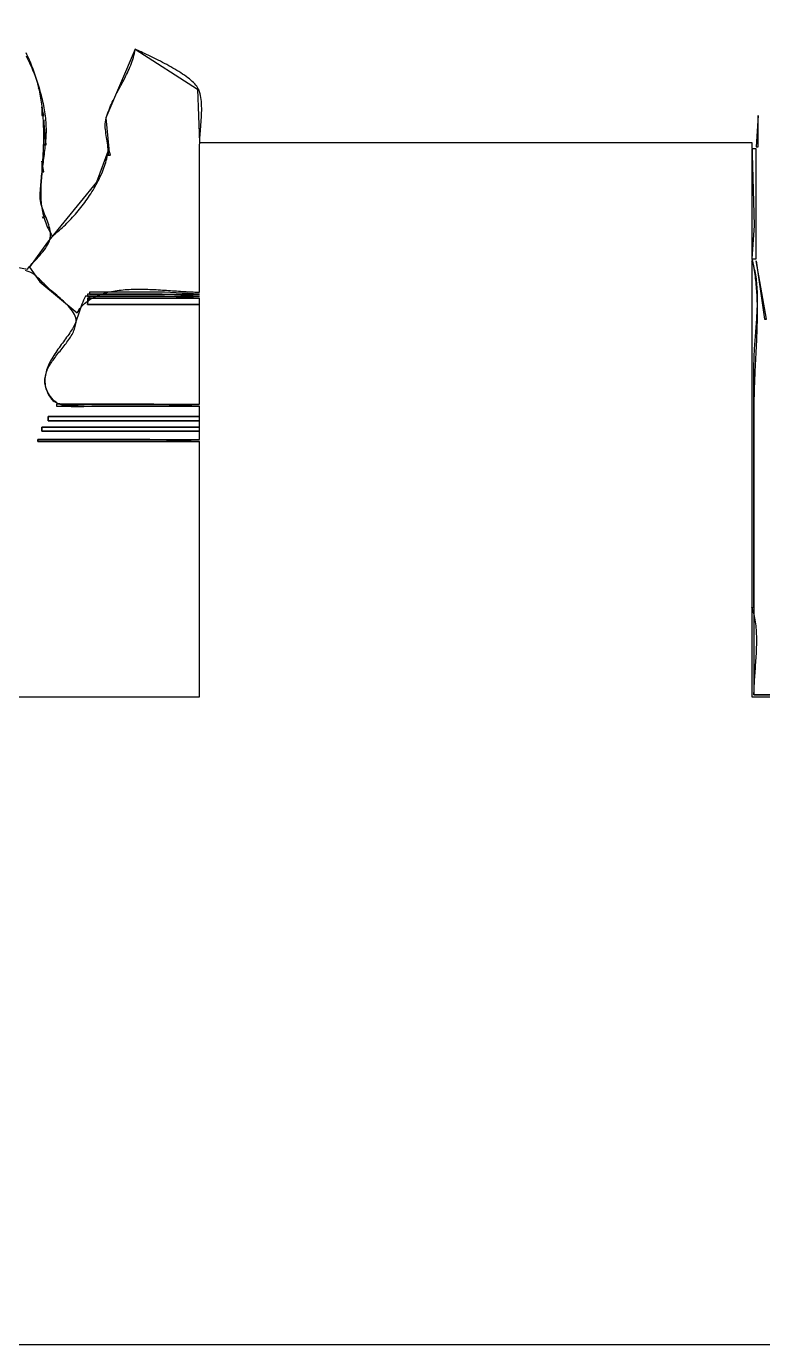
# Model space of a CAD drawing. Extents: x 0 to 1391, y 0 to 1579.
# Drawn here: x 512 to 866, y 0 to 635 of the extents above; entities that cross this region are included whole.
import ezdxf

# ---------------------------------------------------------------- set-up
doc = ezdxf.new("R2010")
doc.units = 0
for name, color, linetype in [('C11', 11, 'CONTINUOUS'), ('C13', 13, 'CONTINUOUS'), ('C133', 133, 'CONTINUOUS'), ('C141', 141, 'CONTINUOUS'), ('C143', 143, 'CONTINUOUS'), ('C153', 153, 'CONTINUOUS'), ('C21', 21, 'CONTINUOUS'), ('C250', 250, 'CONTINUOUS'), ('C251', 251, 'CONTINUOUS'), ('C252', 252, 'CONTINUOUS'), ('C253', 253, 'CONTINUOUS'), ('C254', 254, 'CONTINUOUS'), ('C27', 27, 'CONTINUOUS'), ('C7', 7, 'CONTINUOUS')]:
    doc.layers.add(name, color=color, linetype=linetype)

msp = doc.modelspace()

# ---------------------------------------------------------------- linework, layer by layer
at = {"layer": 'C11'}
for points in [[(521.9992, 509.0354), (521.4, 509.6213), (520.7613, 510.271), (520.0861, 510.9686), (519.3772, 511.6985), (518.6374, 512.4451), (517.8695, 513.1927), (517.0765, 513.9256), (516.2612, 514.6281), (515.4265, 515.2845), (514.5752, 515.8793), (513.7101, 516.3966), (512.8342, 516.8209), (511.9502, 517.1365), (511.0611, 517.3277)], [(446, 312), (595, 312), (595, 435), (517, 435), (517, 436), (595, 436), (595, 440), (519, 440), (519, 442), (595, 442), (595, 445), (522, 445), (522, 447), (595, 447), (595, 452), (544, 452), (543.1227, 451.9885), (542.2076, 451.9577), (541.2595, 451.9133), (540.2838, 451.8608), (539.2855, 451.8058), (538.2698, 451.7539), (537.2416, 451.7107), (536.2063, 451.6817), (535.1688, 451.6727), (534.1344, 451.6891), (533.1081, 451.7365), (532.095, 451.8206), (531.1003, 451.9469), (530.1292, 452.121), (529.1866, 452.3485), (528.2778, 452.635), (527.4078, 452.9861), (526.5818, 453.4074), (525.8049, 453.9044), (525.0822, 454.4827), (524.4189, 455.1481), (523.7664, 455.9146), (523.1785, 456.6732), (522.6534, 457.424), (522.189, 458.1673), (521.7836, 458.9032), (521.4352, 459.6319), (521.142, 460.3537), (520.9022, 461.0688), (520.7138, 461.7773), (520.575, 462.4796), (520.4839, 463.1758), (520.4386, 463.8661), (520.4372, 464.5508), (520.478, 465.23), (520.5589, 465.904), (520.6782, 466.573), (520.834, 467.2372), (521.0243, 467.8967), (521.2474, 468.5519), (521.5013, 469.203), (521.7841, 469.8501), (522.0941, 470.4934), (522.4292, 471.1332), (522.7878, 471.7697), (523.1678, 472.4032), (523.5674, 473.0337), (523.9847, 473.6615), (524.4179, 474.2869), (524.865, 474.9101), (525.3243, 475.5312), (525.7938, 476.1504), (526.2716, 476.7681), (526.756, 477.3844), (527.2449, 477.9995), (527.7366, 478.6136), (528.2292, 479.227), (528.7207, 479.8398), (529.2094, 480.4523), (529.6933, 481.0647), (530.1706, 481.6771), (530.6394, 482.2899), (531.0978, 482.9032), (531.544, 483.5172), (531.9761, 484.1322), (532.3921, 484.7483), (532.7903, 485.3658), (533.1687, 485.9849), (533.5256, 486.6058), (533.8589, 487.2287), (534.1669, 487.8539), (534.4476, 488.4814), (534.6993, 489.1117), (534.9199, 489.7447), (535.1078, 490.3809), (535.2608, 491.0203), (535.3773, 491.6633), (535.4553, 492.31), (535.493, 492.9606), (535.4531, 493.7604), (535.2983, 494.5682), (535.0377, 495.3815), (534.6804, 496.1984), (534.2353, 497.0165), (533.7115, 497.8339), (533.118, 498.6482), (532.4639, 499.4574), (531.7581, 500.2593), (531.0098, 501.0517), (530.228, 501.8325), (529.4217, 502.5995), (528.5999, 503.3505), (527.7717, 504.0834), (526.9461, 504.7961), (526.1322, 505.4863), (525.3389, 506.1519), (524.5754, 506.7908), (523.8506, 507.4007), (523.1736, 507.9796), (522.5534, 508.5252), (521.9992, 509.0355)]]:
    msp.add_lwpolyline(points, dxfattribs=at)
at = {"layer": 'C13'}
for points in [[(526, 453), (526, 452), (595, 452), (573, 453), (526, 453)], [(522, 447), (522, 445), (595, 445), (595, 447), (522, 447)], [(519, 442), (519, 440), (595, 440), (595, 442), (519, 442)], [(517, 436), (517, 435), (595, 435), (571, 436), (517, 436)]]:
    msp.add_lwpolyline(points, dxfattribs=at)
at = {"layer": 'C133'}
msp.add_lwpolyline([(520, 590), (520, 578), (521, 578), (520, 590)], dxfattribs=at)
at = {"layer": 'C141'}
for points in [[(511.3628, 620.7889), (511.7866, 619.9731), (512.2009, 619.1535), (512.6057, 618.33), (513.0008, 617.5029), (513.3862, 616.6721), (513.7617, 615.8377), (514.1273, 615), (514.4926, 614.1362), (514.853, 613.2579), (515.2079, 612.3657), (515.5568, 611.4604), (515.8993, 610.5428), (516.2349, 609.6137), (516.5631, 608.6737), (516.8834, 607.7237), (517.1954, 606.7644), (517.4986, 605.7967), (517.7926, 604.8211), (518.0768, 603.8386), (518.3508, 602.8499), (518.6141, 601.8557), (518.8662, 600.8568), (519.1068, 599.8539), (519.3352, 598.8479), (519.551, 597.8395), (519.7538, 596.8294), (519.9431, 595.8185), (520.1184, 594.8074), (520.2793, 593.797), (520.4252, 592.788), (520.5557, 591.7812), (520.6703, 590.7773), (520.7686, 589.7771), (520.85, 588.7813), (520.9142, 587.7908), (520.9606, 586.8062), (520.9888, 585.8284), (520.9982, 584.8581), (520.9885, 583.8961), (520.9591, 582.9431), (520.9097, 582), (520.8425, 581.0208), (520.7663, 580.0427), (520.6819, 579.0657), (520.5902, 578.0897), (520.492, 577.1148), (520.3883, 576.141), (520.2799, 575.1684), (520.1676, 574.197), (520.0523, 573.2268), (519.935, 572.2579), (519.8163, 571.2902), (519.6973, 570.3239), (519.5788, 569.3589), (519.4617, 568.3953), (519.3468, 567.4332), (519.2349, 566.4724), (519.127, 565.5132), (519.024, 564.5554), (518.9266, 563.5992), (518.8358, 562.6446), (518.7524, 561.6915), (518.6773, 560.7401), (518.6113, 559.7904), (518.5554, 558.8423), (518.5103, 557.896), (518.4771, 556.9514), (518.4564, 556.0087), (518.4492, 555.0677), (518.4564, 554.1286), (518.4788, 553.1914), (518.5173, 552.2561), (518.5727, 551.3227), (518.6459, 550.3913), (518.7379, 549.4619), (518.8494, 548.5346), (518.9813, 547.6093), (519.1345, 546.6861), (519.3099, 545.7651), (519.5083, 544.8462), (519.7305, 543.9296), (519.9776, 543.0151), (520.2502, 542.1029), (520.5493, 541.193), (520.8758, 540.2854), (521.2305, 539.3802), (521.6143, 538.4773), (522.0281, 537.5769), (522.4727, 536.6789), (522.9489, 535.7834), (523.4577, 534.8904), (524, 534), (524.6982, 534.542), (525.3986, 535.1018), (526.1005, 535.6788), (526.8036, 536.2725), (527.507, 536.8826), (528.2105, 537.5085), (528.9133, 538.1499), (529.615, 538.8061), (530.3149, 539.4769), (531.0127, 540.1618), (531.7076, 540.8602), (532.3991, 541.5718), (533.0868, 542.296), (533.77, 543.0325), (534.4482, 543.7808), (535.1209, 544.5404), (535.7875, 545.3109), (536.4474, 546.0919), (537.1002, 546.8827), (537.7452, 547.6832), (538.3819, 548.4926), (539.0098, 549.3107), (539.6284, 550.137), (540.237, 550.9709), (540.8351, 551.8121), (541.4221, 552.6601), (541.9977, 553.5145), (542.561, 554.3748), (543.1117, 555.2405), (543.6492, 556.1112), (544.173, 556.9864), (544.6824, 557.8657), (545.1769, 558.7486), (545.656, 559.6348), (546.1192, 560.5236), (546.5658, 561.4147), (546.9954, 562.3077), (547.4074, 563.202), (547.8012, 564.0972), (548.1763, 564.9929), (548.5322, 565.8885), (548.8683, 566.7838), (549.184, 567.6781), (549.4788, 568.5711), (549.7522, 569.4623), (550.0036, 570.3512), (550.2324, 571.2375), (550.4381, 572.1205), (550.6203, 573), (550.7725, 573.9768), (550.8542, 574.9438), (550.8742, 575.9021), (550.8415, 576.8528), (550.7648, 577.7971), (550.6531, 578.7362), (550.5152, 579.6712), (550.36, 580.6034), (550.1963, 581.5338), (550.033, 582.4636), (549.879, 583.3941), (549.7431, 584.3264), (549.6342, 585.2615), (549.5612, 586.2009), (549.5328, 587.1454), (549.5581, 588.0965), (549.6458, 589.0551), (549.8048, 590.0226), (550.044, 591), (550.3345, 591.9654), (550.6476, 592.9204), (550.9816, 593.8656), (551.3351, 594.8016), (551.7066, 595.7292), (552.0947, 596.649), (552.4977, 597.5617), (552.9143, 598.4679), (553.3429, 599.3685), (553.782, 600.2639), (554.2301, 601.1551), (554.6858, 602.0425), (555.1475, 602.9269), (555.6138, 603.8089), (556.0832, 604.6893), (556.5541, 605.5687), (557.025, 606.4479), (557.4946, 607.3274), (557.9612, 608.208), (558.4235, 609.0903), (558.8798, 609.975), (559.3287, 610.8629), (559.7687, 611.7545), (560.1984, 612.6506), (560.6161, 613.5519), (561.0205, 614.459), (561.41, 615.3726), (561.7832, 616.2933), (562.1385, 617.222), (562.4744, 618.1592), (562.7895, 619.1056), (563.0822, 620.0619), (563.3512, 621.0289), (563.5947, 622.007), (563.8115, 622.9972), (564, 624), (593.9722, 604.787), (595, 579), (861, 579), (862.0394, 539), (861, 523), (861.2124, 522.0806), (861.4137, 521.1548), (861.6041, 520.2229), (861.7839, 519.285), (861.9532, 518.3412), (862.1123, 517.3917), (862.2614, 516.4368), (862.4009, 515.4766), (862.5308, 514.5113), (862.6516, 513.5411), (862.7633, 512.5661), (862.8663, 511.5865), (862.9607, 510.6025), (863.0469, 509.6143), (863.125, 508.622), (863.1953, 507.6259), (863.258, 506.6261), (863.3134, 505.6228), (863.3617, 504.6162), (863.4032, 503.6064), (863.438, 502.5936), (863.4665, 501.5781), (863.4888, 500.5599), (863.5052, 499.5394), (863.5159, 498.5165), (863.5212, 497.4916), (863.5214, 496.4648), (863.5166, 495.4363), (863.5071, 494.4063), (863.4931, 493.3749), (863.4748, 492.3423), (863.4526, 491.3087), (863.4266, 490.2743), (863.3971, 489.2393), (863.3644, 488.2038), (863.3285, 487.168), (863.2899, 486.1321), (863.2487, 485.0963), (863.2052, 484.0607), (863.1596, 483.0256), (863.1121, 481.9911), (863.0631, 480.9574), (863.0126, 479.9246), (862.9611, 478.893), (862.9086, 477.8627), (862.8555, 476.834), (862.8019, 475.8069), (862.7482, 474.7816), (862.6945, 473.7585), (862.6411, 472.7375), (862.5883, 471.719), (862.5362, 470.703), (862.4851, 469.6898), (862.4353, 468.6795), (862.387, 467.6724), (862.3404, 466.6685), (862.2958, 465.6682), (862.2533, 464.6714), (862.2133, 463.6785), (862.176, 462.6897), (862.1416, 461.705), (862.1103, 460.7247), (862.0825, 459.7489), (862.0583, 458.7779), (862.0379, 457.8118), (862.0217, 456.8507), (862.0098, 455.895), (862.0024, 454.9446), (862, 454), (862, 313), (1049, 312.7099)], [(864, 592), (863, 577), (864, 577), (864, 592)]]:
    msp.add_lwpolyline(points, dxfattribs=at)
at = {"layer": 'C143'}
msp.add_lwpolyline([(541, 504), (541, 501), (595, 501), (595, 504), (541, 504)], dxfattribs=at)
at = {"layer": 'C153'}
for points in [[(519, 570), (519, 565), (520, 565), (519, 570)], [(541, 506), (541, 505), (595, 505), (577, 506), (541, 506)]]:
    msp.add_lwpolyline(points, dxfattribs=at)
at = {"layer": 'C21'}
msp.add_lwpolyline([(564, 624), (549.7608, 591), (551.2084, 576), (545.3873, 560), (521.7531, 531), (513.0594, 519.0394), (518.0046, 511.9113), (536, 497), (536.4253, 497.7226), (536.8787, 498.4156), (537.3593, 499.0796), (537.8664, 499.7151), (538.3995, 500.3227), (538.9578, 500.903), (539.5406, 501.4565), (540.1473, 501.9838), (540.7771, 502.4855), (541.4293, 502.9621), (542.1034, 503.4142), (542.7985, 503.8423), (543.5141, 504.2471), (544.2493, 504.629), (545.0036, 504.9886), (545.7763, 505.3266), (546.5666, 505.6435), (547.3739, 505.9397), (548.1975, 506.216), (549.0367, 506.4729), (549.8909, 506.7108), (550.7593, 506.9305), (551.6412, 507.1324), (552.536, 507.3172), (553.4429, 507.4853), (554.3614, 507.6374), (555.2907, 507.7739), (556.2301, 507.8956), (557.1789, 508.0029), (558.1365, 508.0964), (559.1022, 508.1767), (560.0752, 508.2444), (561.055, 508.2999), (562.0407, 508.3439), (563.0318, 508.3769), (564.0275, 508.3995), (565.0271, 508.4123), (566.0301, 508.4157), (567.0356, 508.4105), (568.043, 508.3971), (569.0516, 508.3762), (570.0607, 508.3482), (571.0697, 508.3137), (572.0778, 508.2734), (573.0844, 508.2277), (574.0888, 508.1773), (575.0903, 508.1227), (576.0881, 508.0644), (577.0817, 508.003), (578.0704, 507.9392), (579.0534, 507.8734), (580.03, 507.8062), (580.9997, 507.7382), (581.9616, 507.67), (582.9152, 507.6021), (583.8597, 507.535), (584.7944, 507.4694), (585.7186, 507.4058), (586.6318, 507.3448), (587.5331, 507.2869), (588.4219, 507.2327), (589.2975, 507.1827), (590.1593, 507.1376), (591.0064, 507.0979), (591.8384, 507.0641), (592.6544, 507.0369), (593.4538, 507.0168), (594.2359, 507.0042), (595, 507), (595, 578), (595.0102, 578.7761), (595.0391, 579.6065), (595.0843, 580.4868), (595.143, 581.4124), (595.2128, 582.379), (595.2911, 583.382), (595.3753, 584.4169), (595.4629, 585.4793), (595.5512, 586.5648), (595.6378, 587.6687), (595.7201, 588.7867), (595.7954, 589.9143), (595.8613, 591.0471), (595.9152, 592.1804), (595.9545, 593.3099), (595.9767, 594.4312), (595.9791, 595.5396), (595.9593, 596.6308), (595.9146, 597.7002), (595.8426, 598.7435), (595.7406, 599.7561), (595.606, 600.7335), (595.4364, 601.6713), (595.2291, 602.565), (594.9816, 603.4102), (594.6913, 604.2023), (594.3557, 604.9369), (593.9722, 605.6095), (593.5796, 606.1779), (593.1258, 606.7518), (592.6137, 607.3303), (592.0467, 607.9127), (591.4278, 608.4982), (590.7604, 609.0861), (590.0476, 609.6755), (589.2926, 610.2656), (588.4986, 610.8559), (587.6688, 611.4454), (586.8064, 612.0334), (585.9146, 612.6191), (584.9965, 613.2017), (584.0555, 613.7806), (583.0946, 614.3549), (582.1171, 614.9239), (581.1262, 615.4867), (580.1251, 616.0427), (579.1169, 616.5911), (578.1049, 617.131), (577.0923, 617.6617), (576.0822, 618.1826), (575.0778, 618.6926), (574.0825, 619.1913), (573.0993, 619.6776), (572.1314, 620.151), (571.182, 620.6106), (570.2544, 621.0556), (569.3518, 621.4853), (568.4773, 621.8989), (567.6341, 622.2957), (566.8254, 622.6749), (566.0545, 623.0356), (565.3244, 623.3772), (564.6385, 623.6989), (564, 624)], dxfattribs=at)
at = {"layer": 'C250'}
for points in [[(519, 596), (519, 592), (520, 592), (519, 596)], [(542, 505), (542, 504), (595, 504), (578, 505), (542, 505)]]:
    msp.add_lwpolyline(points, dxfattribs=at)
at = {"layer": 'C251'}
for points in [[(517.3333, 605.3333), (517.6667, 604.6667), (517.3333, 605.3333)], [(519.3333, 543.3333), (519.6667, 542.6667), (519.3333, 543.3333)]]:
    msp.add_lwpolyline(points, dxfattribs=at)
at = {"layer": 'C252'}
msp.add_lwpolyline([(542, 507), (542, 506), (595, 506), (578, 507), (542, 507)], dxfattribs=at)
at = {"layer": 'C253'}
msp.add_lwpolyline([(551, 577), (551, 573), (552, 573), (551, 577)], dxfattribs=at)
at = {"layer": 'C254'}
for points in [[(861, 576), (861, 523), (863, 523), (863, 576), (861, 576)], [(861, 522), (861, 355), (862, 355), (862, 472), (862.0049, 472.836), (862.0194, 473.6921), (862.0428, 474.5672), (862.0744, 475.4606), (862.1136, 476.3714), (862.1597, 477.2987), (862.2122, 478.2416), (862.2703, 479.1993), (862.3334, 480.1709), (862.401, 481.1555), (862.4722, 482.1522), (862.5465, 483.1602), (862.6233, 484.1787), (862.7019, 485.2067), (862.7816, 486.2434), (862.8619, 487.2878), (862.942, 488.3392), (863.0214, 489.3967), (863.0993, 490.4594), (863.1752, 491.5264), (863.2484, 492.5968), (863.3183, 493.6698), (863.3842, 494.7446), (863.4454, 495.8201), (863.5014, 496.8957), (863.5515, 497.9703), (863.595, 499.0432), (863.6313, 500.1135), (863.6597, 501.1802), (863.6797, 502.2426), (863.6905, 503.2997), (863.6916, 504.3507), (863.6823, 505.3947), (863.6619, 506.4309), (863.6298, 507.4583), (863.5853, 508.4761), (863.5279, 509.4835), (863.4568, 510.4795), (863.3715, 511.4633), (863.2712, 512.434), (863.1554, 513.3908), (863.0234, 514.3327), (862.8745, 515.259), (862.7082, 516.1687), (862.5237, 517.061), (862.3204, 517.935), (862.0977, 518.7898), (861.855, 519.6246), (861.5915, 520.4384), (861.3067, 521.2305), (861, 522)], [(863, 522), (867, 494), (868, 494), (863, 522)], [(861, 355), (861, 312), (980, 312)], [(980, 313), (862, 313), (862.0057, 313.8455), (862.0222, 314.7129), (862.0487, 315.6011), (862.0842, 316.5089), (862.1278, 317.4351), (862.1787, 318.3787), (862.236, 319.3384), (862.2987, 320.3131), (862.366, 321.3017), (862.437, 322.303), (862.5107, 323.316), (862.5864, 324.3394), (862.6631, 325.372), (862.7398, 326.4129), (862.8158, 327.4607), (862.8901, 328.5144), (862.9619, 329.5728), (863.0301, 330.6348), (863.0941, 331.6993), (863.1527, 332.765), (863.2053, 333.8309), (863.2508, 334.8958), (863.2883, 335.9585), (863.3171, 337.0179), (863.3361, 338.0729), (863.3446, 339.1223), (863.3415, 340.165), (863.326, 341.1999), (863.2973, 342.2257), (863.2544, 343.2413), (863.1964, 344.2457), (863.1224, 345.2376), (863.0316, 346.2159), (862.9231, 347.1795), (862.7958, 348.1273), (862.6491, 349.0579), (862.4819, 349.9705), (862.2935, 350.8637), (862.0828, 351.7364), (861.8489, 352.5876), (861.5911, 353.416), (861.3084, 354.2205), (861, 355)]]:
    msp.add_lwpolyline(points, dxfattribs=at)
at = {"layer": 'C27'}
for points in [[(507, 519), (512, 518), (512.513, 518.6517), (513.0852, 519.3308), (513.7075, 520.0351), (514.3708, 520.7629), (515.0661, 521.5121), (515.7841, 522.2808), (516.516, 523.0671), (517.2525, 523.8689), (517.9846, 524.6844), (518.7033, 525.5116), (519.3994, 526.3486), (520.0638, 527.1934), (520.6876, 528.0441), (521.2616, 528.8987), (521.7766, 529.7553), (522.2238, 530.6119), (522.5939, 531.4667), (522.8778, 532.3175), (523.0666, 533.1626), (523.1512, 534), (523.1494, 534.9156), (523.0835, 535.8207), (522.9597, 536.7166), (522.7845, 537.6047), (522.5643, 538.4867), (522.3053, 539.364), (522.0141, 540.2381), (521.697, 541.1104), (521.3604, 541.9825), (521.0106, 542.8559), (520.654, 543.732), (520.297, 544.6123), (519.946, 545.4983), (519.6075, 546.3915), (519.2876, 547.2934), (518.9929, 548.2055), (518.7297, 549.1292), (518.5044, 550.0661), (518.3234, 551.0176), (518.193, 551.9853), (518.1197, 552.9706), (518.1098, 553.975), (518.1697, 555), (518.2621, 555.9877), (518.3546, 556.9761), (518.4469, 557.965), (518.5386, 558.9543), (518.6296, 559.9442), (518.7196, 560.9344), (518.8083, 561.925), (518.8955, 562.9159), (518.9809, 563.9071), (519.0642, 564.8986), (519.1452, 565.8903), (519.2237, 566.8822), (519.2994, 567.8742), (519.372, 568.8663), (519.4413, 569.8585), (519.507, 570.8507), (519.5689, 571.8429), (519.6266, 572.8351), (519.68, 573.8271), (519.7288, 574.8191), (519.7728, 575.8108), (519.8116, 576.8024), (519.845, 577.7938), (519.8728, 578.7848), (519.8947, 579.7756), (519.9105, 580.7659), (519.9198, 581.7559), (519.9225, 582.7455), (519.9183, 583.7346), (519.9069, 584.7232), (519.888, 585.7112), (519.8615, 586.6987), (519.827, 587.6855), (519.7844, 588.6717), (519.7332, 589.6572), (519.6734, 590.6419), (519.6045, 591.6259), (519.5265, 592.6091), (519.4389, 593.5914), (519.3417, 594.5728), (519.2344, 595.5533), (519.1168, 596.5328), (518.9888, 597.5113), (518.85, 598.4888), (518.7001, 599.4652), (518.539, 600.4405), (518.3663, 601.4146), (518.1819, 602.3875), (517.9854, 603.3592), (517.7765, 604.3296), (517.5551, 605.2987), (517.3209, 606.2665), (517.0736, 607.2329), (516.813, 608.1979), (516.5388, 609.1614), (516.2507, 610.1233), (515.9485, 611.0838), (515.632, 612.0427), (515.3009, 613), (514.9519, 613.9677), (514.5935, 614.926), (514.2258, 615.8749), (513.8489, 616.8144), (513.4627, 617.7446), (513.0674, 618.6654), (512.6632, 619.5768), (512.2499, 620.479), (511.8278, 621.3718), (511.3969, 622.2553)], [(523.0894, 456.1481), (523.63, 455.4573), (524.2525, 454.8585), (524.9496, 454.3455), (525.7141, 453.9126), (526.5387, 453.5536), (527.4162, 453.2627), (528.3393, 453.0337), (529.3009, 452.8609), (530.2936, 452.7382), (531.3102, 452.6596), (532.3435, 452.6191), (533.3862, 452.6109), (534.4311, 452.6288), (535.471, 452.6671), (536.4985, 452.7196), (537.5065, 452.7803), (538.4878, 452.8435), (539.435, 452.903), (540.3409, 452.9529), (541.1983, 452.9872), (542, 453), (595, 453), (595, 501), (541, 501), (542, 505), (540, 505)], [(540, 505), (539.5189, 504.0817), (539.0799, 503.1492), (538.6771, 502.205), (538.3047, 501.2515), (537.9567, 500.2913), (537.6275, 499.3268), (537.311, 498.3606), (537.0015, 497.3952), (536.693, 496.4331), (536.3797, 495.4767), (536.0558, 494.5286), (535.7155, 493.5913), (535.3527, 492.6673), (534.9617, 491.7591), (534.5367, 490.8691), (534.0718, 490)], [(534.0717, 490), (533.6857, 489.3392), (533.2757, 488.6723), (532.8438, 487.9991), (532.3923, 487.3199), (531.9231, 486.6347), (531.4386, 485.9436), (530.9409, 485.2467), (530.4321, 484.544), (529.9145, 483.8357), (529.3903, 483.1218), (528.8614, 482.4024), (528.3303, 481.6777), (527.799, 480.9476), (527.2696, 480.2123), (526.7445, 479.4719), (526.2257, 478.7264), (525.7154, 477.976), (525.2158, 477.2206), (524.729, 476.4605), (524.2573, 475.6956), (523.8027, 474.9262), (523.3676, 474.1522), (522.9539, 473.3737), (522.564, 472.5909), (522.2, 471.8037), (521.864, 471.0124), (521.5583, 470.217), (521.2849, 469.4175), (521.0462, 468.6141), (520.8441, 467.8069), (520.681, 466.9958), (520.559, 466.1811), (520.4802, 465.3628), (520.4468, 464.541), (520.4611, 463.7157), (520.5251, 462.8871), (520.641, 462.0552), (520.8111, 461.2202), (521.0374, 460.382), (521.3222, 459.5409), (521.6677, 458.6969), (522.0759, 457.85), (522.5491, 457.0003), (523.0895, 456.1481)]]:
    msp.add_lwpolyline(points, dxfattribs=at)
at = {"layer": 'C7'}
msp.add_lwpolyline([(0, 1579), (0, 0), (1391, 0), (1391, 1579), (0, 1579)], dxfattribs=at)

doc.saveas('drawing.dxf')
